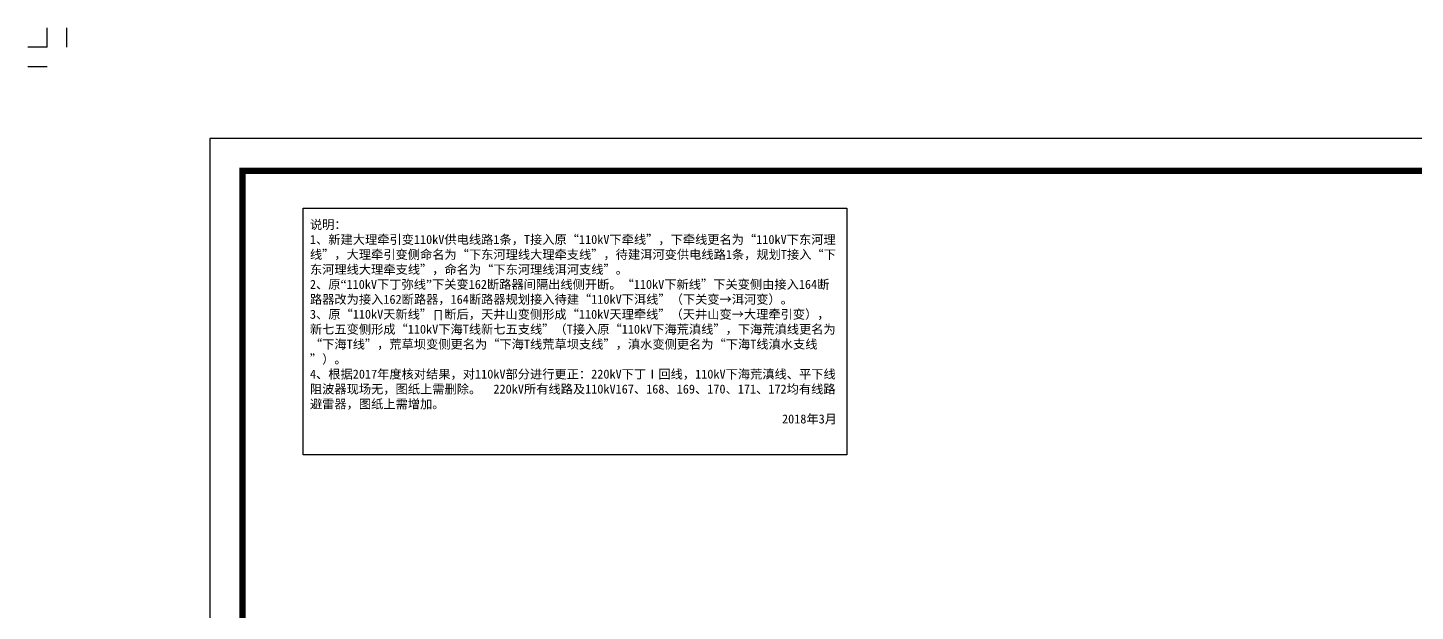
# Model space of a CAD drawing. Header units: millimetres. Extents: x -47 to 496, y -31 to 349.
# Drawn here: x -46.7 to 255, y 222.5 to 349.3 of the extents above; entities that cross this region are included whole.
import ezdxf
from ezdxf.enums import TextEntityAlignment as Align

# ---------------------------------------------------------------- set-up
doc = ezdxf.new("R2010")
doc.units = ezdxf.units.MM
doc.styles.get("Standard").update_dxf_attribs({"font": 'simsun.ttc'})

# ---------------------------------------------------------------- blocks, each defined once
blk = doc.blocks.new('完整图图框A3')
at = {"linetype": 'ByBlock'}
for p, q in [((-42.42, 345.05), (-42.42, 349.29)), ((-38.18, 345.05), (-38.18, 349.29)), ((-42.42, 345.05), (-46.67, 345.05)), ((-42.42, 340.81), (-46.67, 340.81))]:
    blk.add_line(p, q, dxfattribs=at)
blk.add_lwpolyline([(-7.07, -7.07), (473.74, -7.07), (473.74, 325.25), (-7.07, 325.25)], close=True, dxfattribs=at)
at = {"linetype": 'ByBlock', "const_width": 1.41}
blk.add_lwpolyline([(0, 0), (466.67, 0), (466.67, 318.18), (0, 318.18)], close=True, dxfattribs=at)
at = {"linetype": 'ByBlock', "flags": 4}
blk.add_attdef('调度中心名称', text='', height=2.8, dxfattribs=at).set_placement((473.74, 326.73), align=Align.BOTTOM_RIGHT)
for tag, p, height in [('图纸名称', (370.49, 15.9), 4), ('编号', (442.65, 16.26), 3), ('制图', (380.51, 9.18), 3), ('现场', (408.55, 8.94), 3), ('绘制日期', (442.33, 8.94), 3), ('审核', (380.65, 2.1), 3), ('批准', (408.65, 2.1), 3), ('生效日期', (442.2, 1.94), 3)]:
    blk.add_attdef(tag, p, '', height=height, dxfattribs=at)
blk.add_attdef('页次', text='', height=3, dxfattribs=at).set_placement((466.75, -11.63), align=Align.MIDDLE_CENTER)

msp = doc.modelspace()

# ---------------------------------------------------------------- linework, layer by layer
msp.add_lwpolyline([(13.19, 310.04), (131.4, 310.04), (131.4, 256.43), (13.19, 256.43)], close=True)

# ---------------------------------------------------------------- block references
msp.add_blockref('完整图图框A3', (0, 0))

# ---------------------------------------------------------------- texts
at = {"insert": (14.68, 307.49), "char_height": 1.95, "width": 114.5768, "attachment_point": 1}
msp.add_mtext('说明：\\P1、{\\f宋体|b0|i0|c134|p2;新建大理牵引变110kV供电线路1条，T接入原“110kV下牵线”，下牵线更名为“110kV下东河理线”，大理牵引变侧命名为“下东河理线大理牵支线”，待建洱河变供电线路1条，规划T接入“下东河理线大理牵支线”，命名为“下东河理线洱河支线”。\\P2、原\\fTimes New Roman|b0|i0|c0|p2;“\\f宋体|b0|i0|c134|p2;110kV下丁弥线\\fTimes New Roman|b0|i0|c0|p2;”\\f宋体|b0|i0|c134|p2;下关变162断路器间隔出线侧开断。“110kV下新线”下关变侧由接入164断路器改为接入162断路器，164断路器规划接入待建“110kV下洱线”（下关变→洱河变）。\\P3、原“110kV天新线”∏断后，天井山变侧形成“110kV天理牵线”（天井山变→大理牵引变），新七五变侧形成“110kV下海T线新七五支线”（T接入原“110kV下海荒滇线”，下海荒滇线更名为“下海T线”，荒草坝变侧更名为“下海T线荒草坝支线”，滇水变侧更名为“下海T线滇水支线”）。\\P4、\\fSimSun|b0|i0|c134|p2;根据2017年度核对结果，对110kV部分进行更正：220kV下丁Ⅰ回线，110kV下海荒滇线、平下线阻波器现场无，图纸上需删除。  220kV所有线路及110kV167、168、169、170、171、172均有线路避雷器，图纸上需增加。}\\P\\pxqr;                      2018年3月', dxfattribs=at)

doc.saveas('drawing.dxf')
